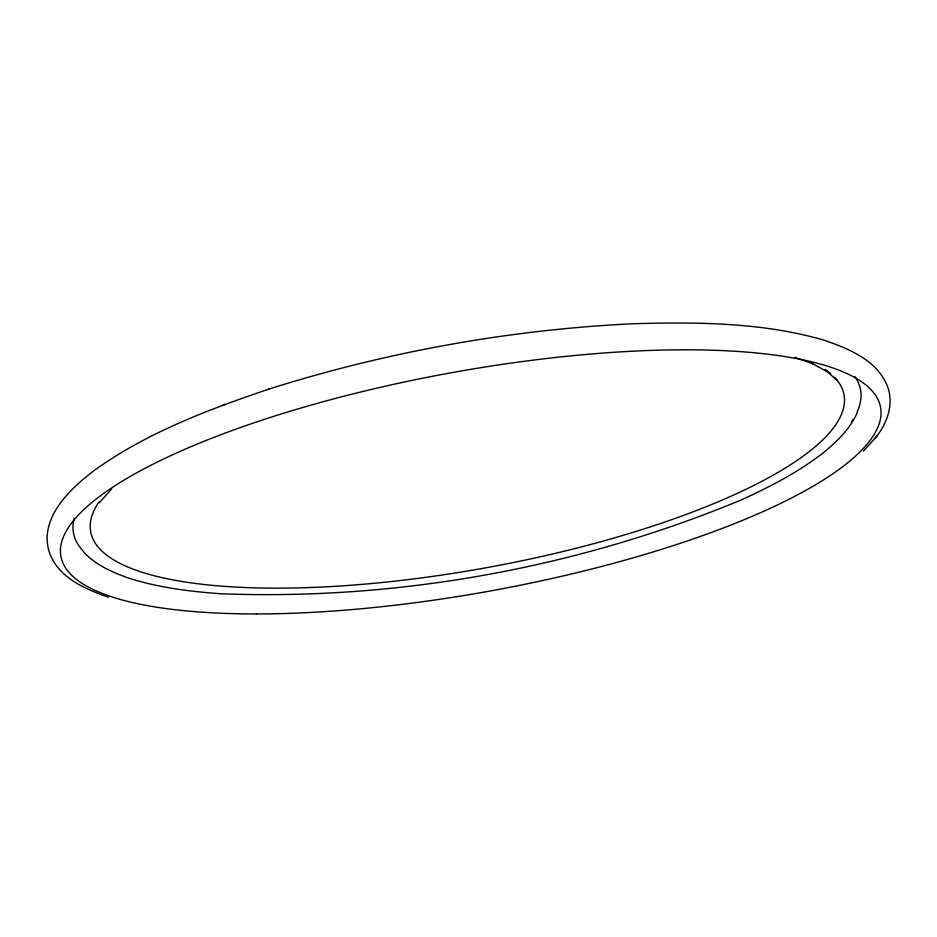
<?xml version="1.0" encoding="UTF-8"?>
<svg xmlns="http://www.w3.org/2000/svg" width="937" height="937" viewBox="0 0 937 937"><rect width="100%" height="100%" fill="white"/><g stroke="black" fill="none" stroke-linecap="round" stroke-linejoin="round"><path stroke-width="1.41" d="M857.25 412.655C850.445 428.303 838.029 440.413 825.204 451.236L824.068 452.196C799.003 471.791 770.624 486.537 741.776 499.69L740.839 500.124C577.122 567.927 397.815 600.523 220.699 593.765L219.656 593.683C188.384 591.352 156.983 587.394 127.081 577.579L125.675 577.075C110.226 571.312 94.684 564.215 83.428 551.752M875.099 438.211C886.8 424.402 894.144 404.655 887.679 386.922C877.676 360.37 848.711 348.646 823.974 340.143C762.507 322.398 697.749 321.953 634.302 323.71L632.662 323.757C509.552 329.742 387.25 351.785 269.715 388.82L268.216 389.335M99.217 502.829L111.714 488.95M863.445 451.119L876.927 436.173M269.715 388.82C208.096 409.598 146.067 432.906 93.009 471.323L90.748 473.197C67.382 491.246 38.358 520.562 49.661 553.193C58.633 577.754 85.314 589.209 108.352 597.162M223.205 404.995L225.067 404.351M795.115 357.442L813.41 364.048M811.782 363.263L827.699 372.001M826.27 370.841L837.338 380.574M834.562 377.295A382.835 106.115 -10.3 0 1 470.105 570.563A382.835 106.115 -10.3 0 1 98.947 501.916M825.157 369.377A382.835 106.115 -10.3 0 1 830.768 373.699M854.907 376.651A399.982 111.081 -10.3 0 1 857.168 411.847M853.057 419.354A399.982 111.081 -10.3 0 1 851.382 421.861M83.112 550.991A399.982 111.081 -10.3 0 1 74.175 518.266M256.387 613.934A416.567 110.847 -10.3 0 0 880.921 415.688A416.567 110.847 -10.3 0 0 274.881 415.981A416.567 110.847 -10.3 0 0 256.387 613.934"/></g></svg>
